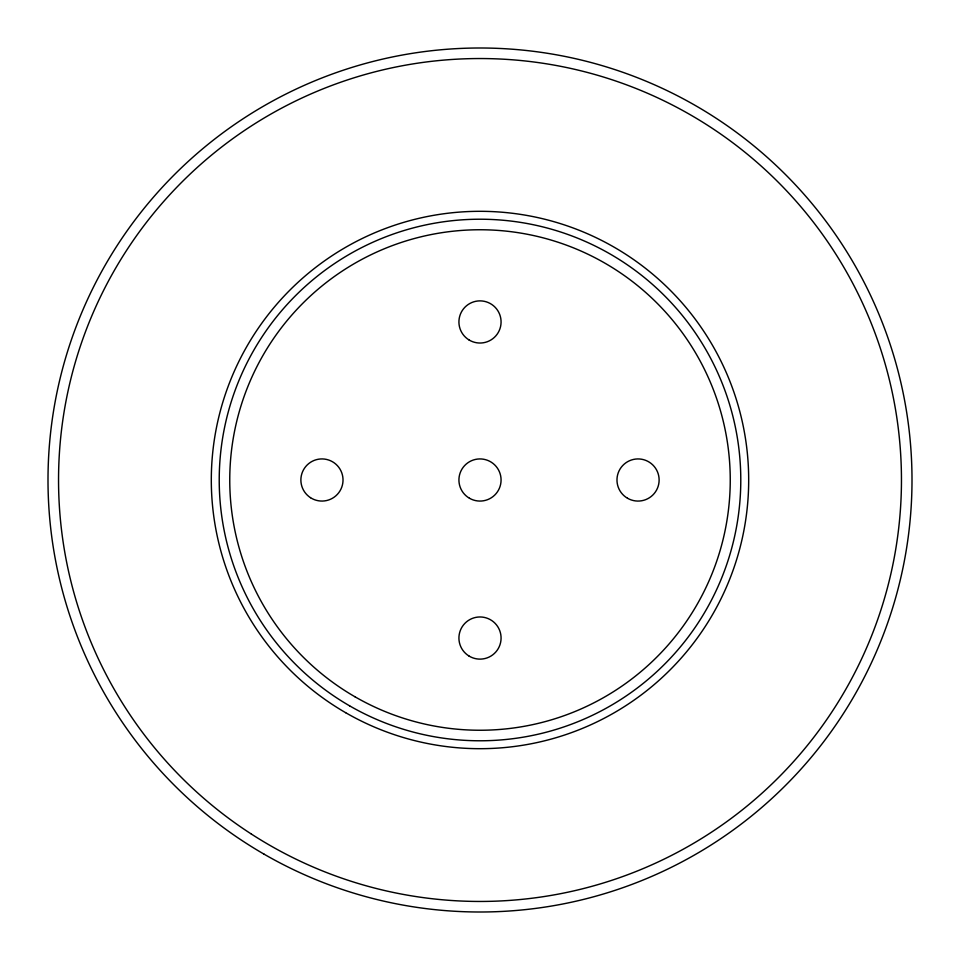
<?xml version="1.0" encoding="UTF-8"?>
<svg xmlns="http://www.w3.org/2000/svg" width="960" height="960" viewBox="0 0 960 960"><rect width="100%" height="100%" fill="white"/><g stroke="black" fill="none" stroke-linecap="round" stroke-linejoin="round"><path stroke-width="1.44" d="M345.66 712.692A268.68 268.68 0 0 0 748.68 480A268.68 268.68 0 0 0 345.66 247.308A268.68 268.68 0 0 0 345.66 712.692M251.34 834.036A421.464 421.464 0 0 0 900.936 501.012A421.464 421.464 0 0 0 287.724 104.952A421.464 421.464 0 0 0 251.34 834.036M264 854.124A432 432 0 0 0 912 480A432 432 0 0 0 264 105.876A432 432 0 0 0 264 854.124M349.608 705.84A260.784 260.784 0 0 0 740.784 480A260.784 260.784 0 0 0 349.608 254.16A260.784 260.784 0 0 0 349.608 705.84M354.876 696.72A250.248 250.248 0 0 0 730.248 480A250.248 250.248 0 0 0 354.876 263.28A250.248 250.248 0 0 0 354.876 696.72M310.524 497.7A21.072 21.072 0 0 0 342.996 481.056A21.072 21.072 0 0 0 312.336 461.244A21.072 21.072 0 0 0 310.524 497.7M469.008 656.028A21.072 21.072 0 0 0 501.072 638.58A21.072 21.072 0 0 0 469.92 619.536A21.072 21.072 0 0 0 469.008 656.028M469.464 498.252A21.072 21.072 0 0 0 501.072 480A21.072 21.072 0 0 0 469.464 461.748A21.072 21.072 0 0 0 469.464 498.252M469.008 339.936A21.072 21.072 0 0 0 501.072 322.476A21.072 21.072 0 0 0 469.92 303.444A21.072 21.072 0 0 0 469.008 339.936M627.516 498.252A21.072 21.072 0 0 0 659.124 480A21.072 21.072 0 0 0 627.516 461.748A21.072 21.072 0 0 0 627.516 498.252"/></g></svg>
